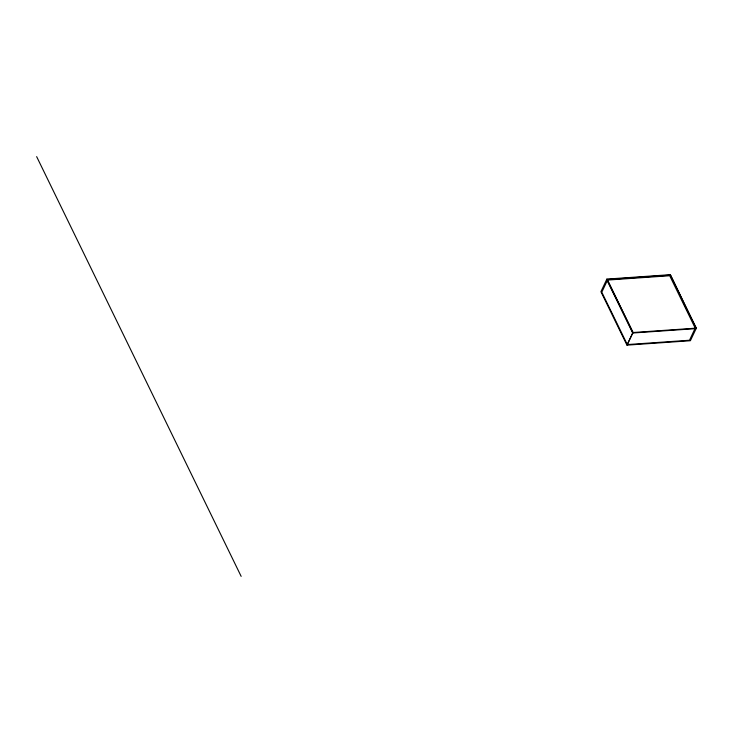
<?xml version="1.0" encoding="UTF-8"?>
<svg xmlns="http://www.w3.org/2000/svg" width="733" height="733" viewBox="0 0 733 733"><rect width="100%" height="100%" fill="white"/><g stroke="black" fill="none" stroke-linecap="round" stroke-linejoin="round"><path stroke-width="1.1" d="M606.869 279.09L600.913 291.697L626.953 345.142L690.385 340.735L696.35 328.127L670.31 274.683L606.869 279.09L632.909 332.535L626.953 345.142M607.538 280.061L601.802 292.192L627.32 344.565L689.496 340.249L695.223 328.118L669.705 275.745L607.538 280.061L633.055 332.434L627.32 344.565M670.081 275.168L606.64 279.575L632.68 333.02L696.121 328.613L670.31 274.683M632.909 332.535L696.35 328.127M36.65 156.633L241.157 576.367"/></g></svg>
